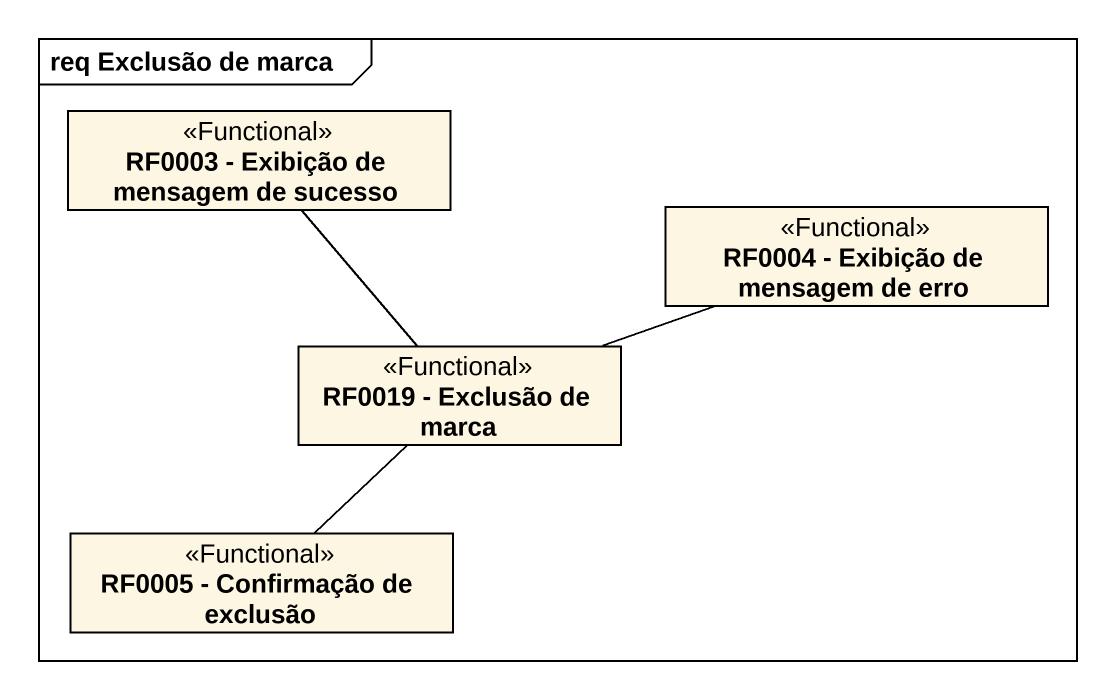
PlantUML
@startuml
mainframe req Exclusão de marca
hide circle
hide empty members
class "RF0003 - Exibição de mensagem de sucesso" as RF0003_Exibição_de_mensagem <<Functional>>
class "RF0004 - Exibição de mensagem de erro" as RF0004_Exibição_de_mensagem <<Functional>>
class "RF0019 - Exclusão de marca" as RF0019_Exclusão_de_marca <<Functional>>
class "RF0005 - Confirmação de exclusão" as RF0005_Confirmação_de <<Functional>>
RF0003_Exibição_de_mensagem -- RF0019_Exclusão_de_marca
RF0004_Exibição_de_mensagem -left- RF0019_Exclusão_de_marca
RF0005_Confirmação_de -up- RF0019_Exclusão_de_marca
@enduml
